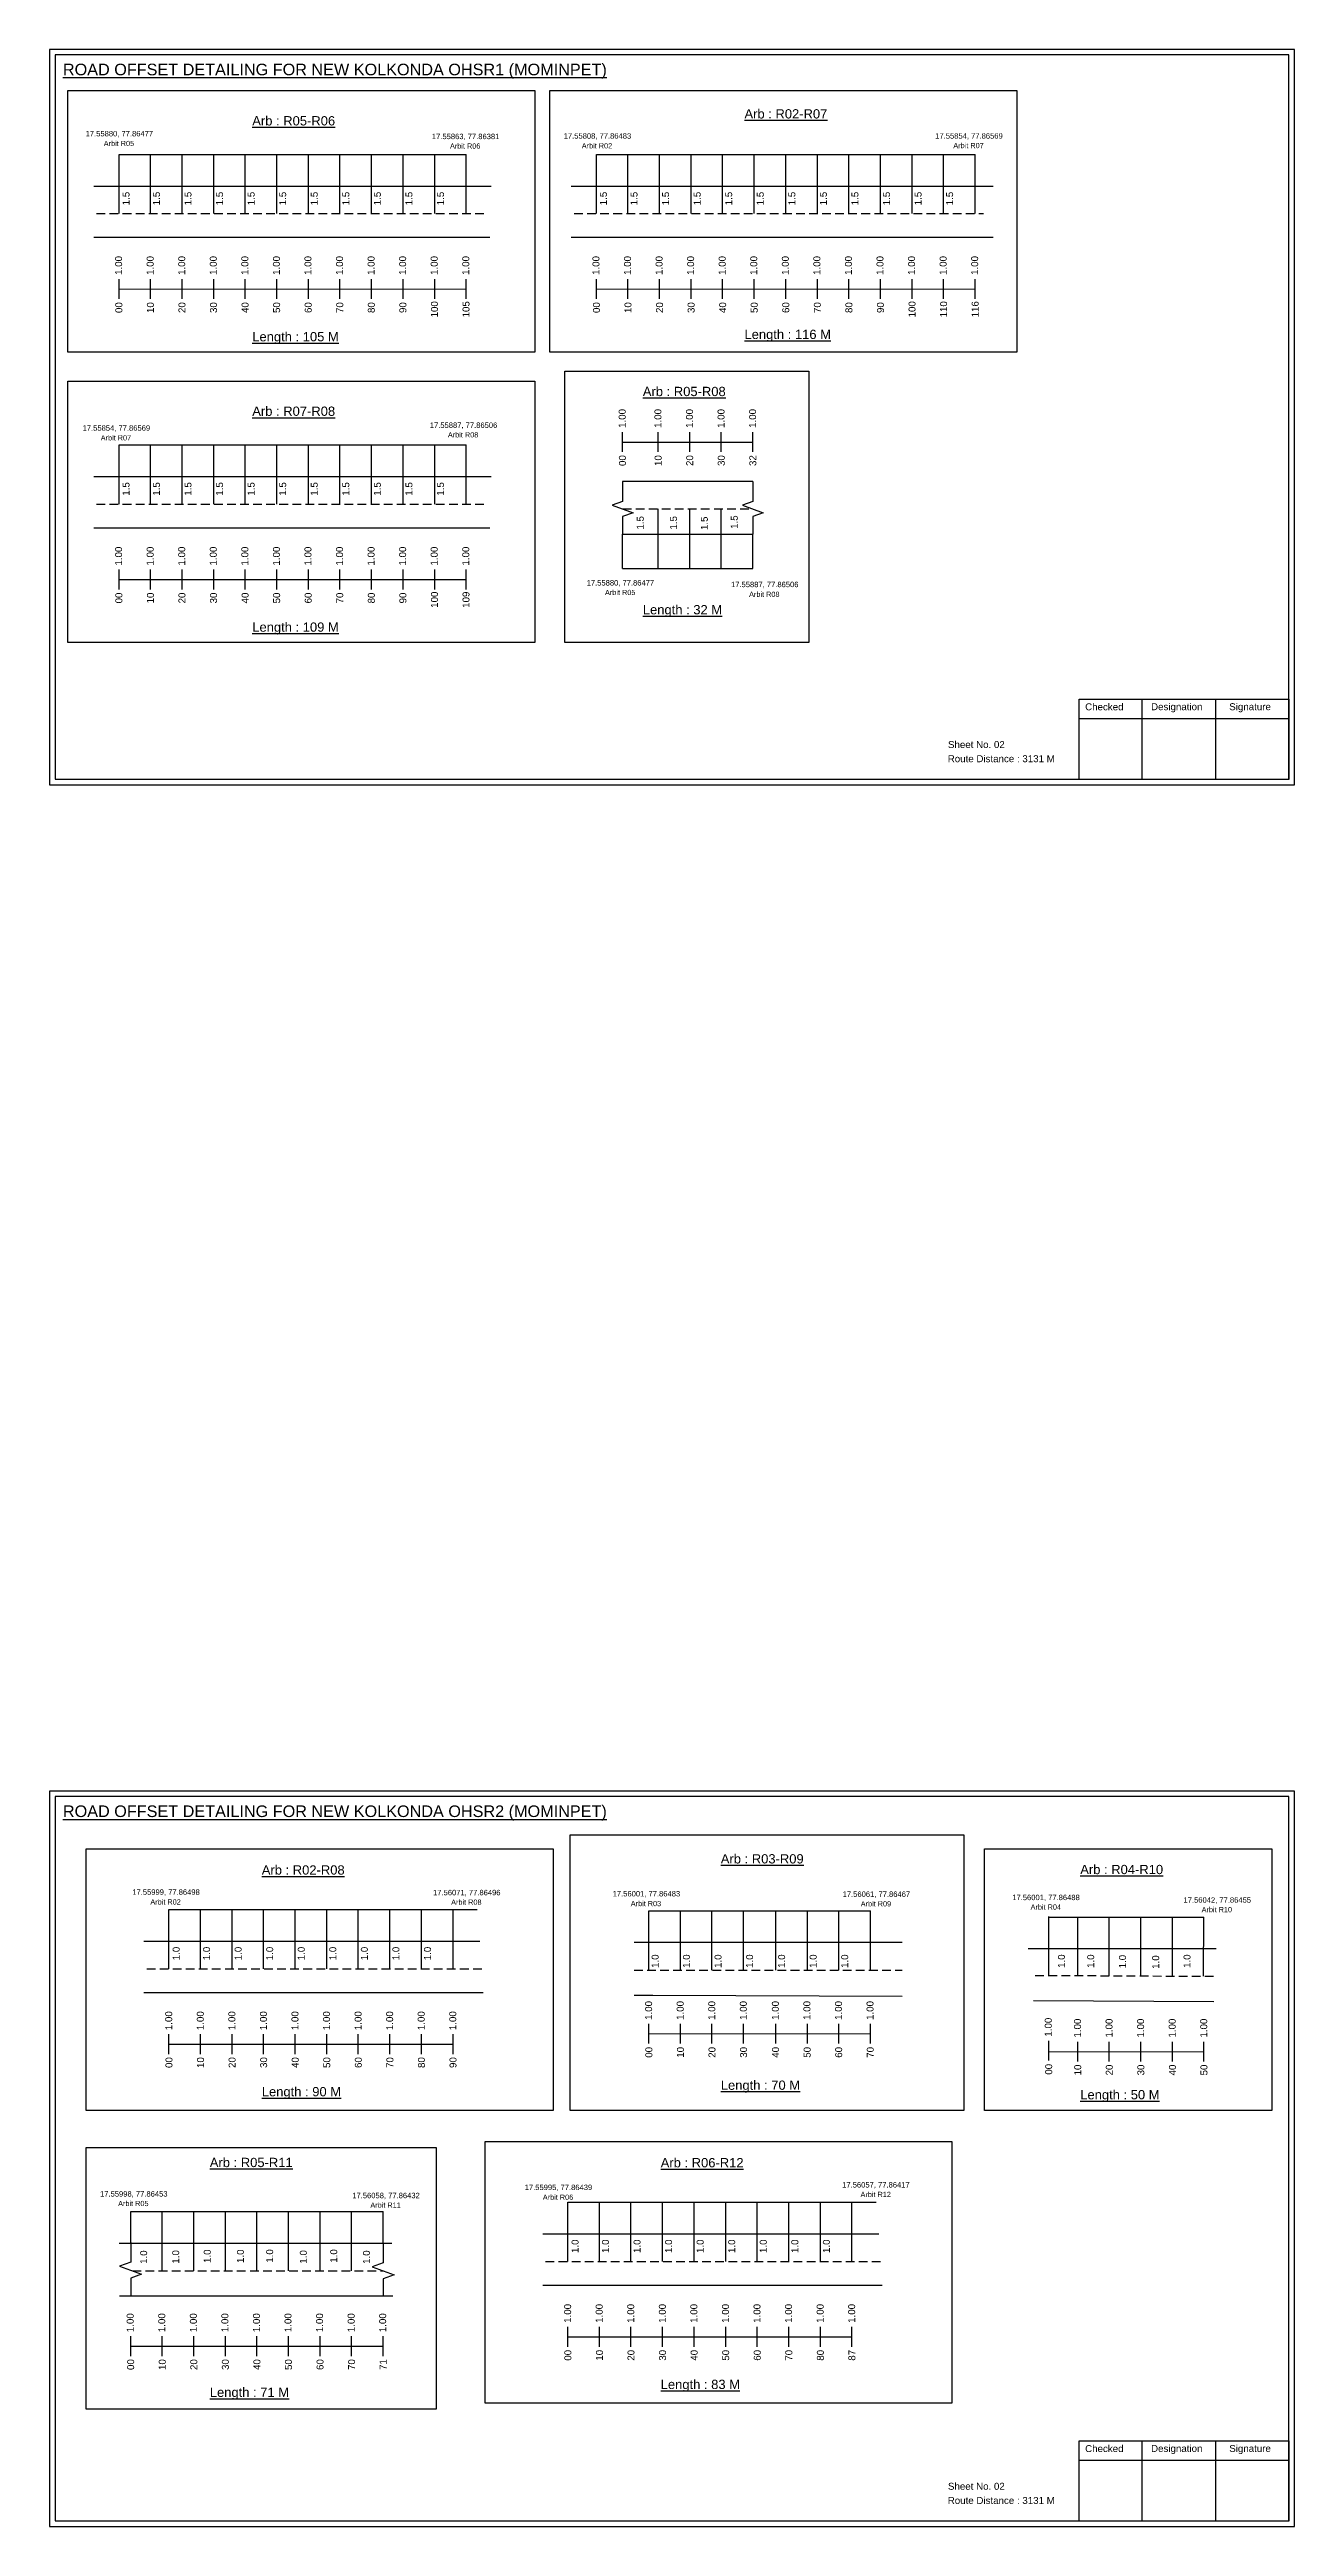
# Model space of a CAD drawing. Header units: inches. Extents: x 936 to 9757, y 449 to 1853.
# Drawn here: x 5766 to 6303, y 490 to 1557 of the extents above; entities that cross this region are included whole.
import ezdxf

# ---------------------------------------------------------------- set-up
doc = ezdxf.new("R2010")
doc.units = ezdxf.units.IN
doc.header["$MEASUREMENT"] = 0
doc.linetypes.add('DASHED2', pattern=[0.375, 0.25, -0.125])
doc.layers.add('PDF_Geometry', color=7, linetype='Continuous')
doc.layers.add('PDF_Text', color=5, linetype='Continuous')
doc.styles.add('PDF Arial', font='arial.ttf')
doc.styles.get("Standard").update_dxf_attribs({"font": 'arial.ttf'})

msp = doc.modelspace()

# ---------------------------------------------------------------- linework, layer by layer
at = {"color": 5}
for p, q in [((5796.2, 1511.8), (5945.8, 1511.8)), ((6001.9, 1511.8), (6165.1, 1511.8)), ((5796.2, 1386.7), (5945.8, 1386.7)), ((6013.2, 1333.5), (6069.3, 1333.5)), ((5817.7, 755.7), (5950.5, 755.7)), ((6024.5, 755.2), (6120, 755.2)), ((6196.8, 752.5), (6263.7, 752.5)), ((5989.6, 629.7), (6122.4, 629.7)), ((5801.2, 625.7), (5910, 625.7))]:
    msp.add_line(p, q, dxfattribs=at)
for p, q in [((5796.2, 1486.3), (5796.2, 1511.8)), ((5809.8, 1486.3), (5809.8, 1511.8)), ((5823.4, 1486.3), (5823.4, 1511.8)), ((5837, 1486.3), (5837, 1511.8)), ((5850.6, 1486.3), (5850.6, 1511.8)), ((5864.2, 1486.3), (5864.2, 1511.8)), ((5877.8, 1486.3), (5877.8, 1511.8)), ((5891.4, 1486.3), (5891.4, 1511.8)), ((5905, 1486.3), (5905, 1511.8)), ((5918.6, 1486.3), (5918.6, 1511.8)), ((5932.2, 1486.3), (5932.2, 1511.8)), ((5945.8, 1486.3), (5945.8, 1511.8)), ((6001.9, 1486.3), (6001.9, 1511.8)), ((6015.5, 1486.3), (6015.5, 1511.8)), ((6029.1, 1486.3), (6029.1, 1511.8)), ((6042.7, 1486.3), (6042.7, 1511.8)), ((6056.3, 1486.3), (6056.3, 1511.8)), ((6069.9, 1486.3), (6069.9, 1511.8)), ((6083.5, 1486.3), (6083.5, 1511.8)), ((6097.1, 1486.3), (6097.1, 1511.8)), ((6110.7, 1486.3), (6110.7, 1511.8)), ((6124.3, 1486.3), (6124.3, 1511.8)), ((6137.9, 1486.3), (6137.9, 1511.8)), ((6151.5, 1486.3), (6151.5, 1511.8)), ((6165.1, 1486.3), (6165.1, 1511.8)), ((5785.3, 1498.1), (5956.6, 1498.1)), ((5991, 1498.1), (6172.9, 1498.1)), ((5955.9, 1476), (5785.3, 1476)), ((6172.9, 1476), (5991, 1476)), ((5796.2, 1361.1), (5796.2, 1386.7)), ((5809.8, 1361.1), (5809.8, 1386.7)), ((5823.4, 1361.1), (5823.4, 1386.7)), ((5837, 1361.1), (5837, 1386.7)), ((5850.6, 1361.1), (5850.6, 1386.7)), ((5864.2, 1361.1), (5864.2, 1386.7)), ((5877.8, 1361.1), (5877.8, 1386.7)), ((5891.4, 1361.1), (5891.4, 1386.7)), ((5905, 1361.1), (5905, 1386.7)), ((5918.6, 1361.1), (5918.6, 1386.7)), ((5932.2, 1361.1), (5932.2, 1386.7)), ((5945.8, 1361.1), (5945.8, 1386.7)), ((5785.3, 1373), (5956.6, 1373)), ((6069.3, 1370.9), (6013.2, 1370.9)), ((6028.5, 1333.5), (6028.5, 1359.1)), ((6042.1, 1333.5), (6042.1, 1359.1)), ((6055.7, 1333.5), (6055.7, 1359.1)), ((5955.9, 1350.8), (5785.3, 1350.8)), ((6013.2, 1348.3), (6069.3, 1348.3)), ((6013.2, 1333.5), (6013.2, 1348.3)), ((6069.3, 1333.5), (6069.3, 1348.3)), ((5817.7, 730.2), (5817.7, 755.7)), ((5831.3, 730.2), (5831.3, 755.7)), ((5844.9, 730.2), (5844.9, 755.7)), ((5858.5, 730.2), (5858.5, 755.7)), ((5872.1, 730.2), (5872.1, 755.7)), ((5885.7, 730.2), (5885.7, 755.7)), ((5899.3, 730.2), (5899.3, 755.7)), ((5912.9, 730.2), (5912.9, 755.7)), ((5926.5, 730.2), (5926.5, 755.7)), ((5940.1, 730.2), (5940.1, 755.7)), ((6024.5, 729.6), (6024.5, 755.2)), ((6038.1, 729.6), (6038.1, 755.2)), ((6051.7, 729.6), (6051.7, 755.2)), ((6065.3, 729.6), (6065.3, 755.2)), ((6079.2, 729.6), (6079.2, 755.2)), ((6092.8, 729.6), (6092.8, 755.2)), ((6106.4, 729.6), (6106.4, 755.2)), ((6120, 729.6), (6120, 755.2)), ((6196.8, 727.3), (6196.8, 752.8)), ((6209.3, 727.2), (6209.3, 752.5)), ((6222.9, 727.2), (6222.9, 752.5)), ((6236.5, 727.2), (6236.5, 752.5)), ((6250.1, 727), (6250.1, 752.5)), ((6263.5, 727), (6263.7, 752.5)), ((5806.9, 742.1), (5951.7, 742.1)), ((6133.6, 741.5), (6018.1, 741.5)), ((6269, 738.8), (6188, 738.8)), ((5953.1, 719.9), (5806.9, 719.9)), ((6018.1, 718.8), (6026.2, 718.8)), ((6026.2, 718.8), (6133.6, 718.5)), ((6190.2, 716.6), (6268, 716.2)), ((5989.6, 604.1), (5989.6, 629.7)), ((6003.2, 604.1), (6003.2, 629.7)), ((6016.8, 604.1), (6016.8, 629.7)), ((6030.4, 604.1), (6030.4, 629.7)), ((6044, 604.1), (6044, 629.7)), ((6057.6, 604.1), (6057.6, 629.7)), ((6071.2, 604.1), (6071.2, 629.7)), ((6084.8, 604.1), (6084.8, 629.7)), ((6098.4, 604.1), (6098.4, 629.7)), ((6112, 604.1), (6112, 629.7)), ((5801.2, 612), (5801.2, 625.7)), ((5814.8, 600.1), (5814.8, 625.7)), ((5828.4, 600.1), (5828.4, 625.7)), ((5842, 600.1), (5842, 625.7)), ((5855.6, 600.1), (5855.6, 625.7)), ((5869.2, 600.1), (5869.2, 625.7)), ((5882.8, 600.1), (5882.8, 625.7)), ((5896.4, 600.1), (5896.4, 625.7)), ((5910, 612), (5910, 625.7)), ((5796.2, 612), (5913.8, 612.1)), ((5978.8, 616), (6123.6, 616)), ((5796.4, 589.3), (5914.1, 589.3)), ((6125, 593.8), (5978.8, 593.8))]:
    msp.add_line(p, q)
at = {"linetype": 'DASHED2', "ltscale": 15}
for p, q in [((5786.5, 1486.3), (5954.1, 1486.3)), ((5992.3, 1486.3), (6168.7, 1486.3)), ((5786.5, 1361.1), (5954.1, 1361.1)), ((6013.2, 1359.1), (6069.3, 1359.1)), ((5808.1, 730.2), (5952.5, 730.2)), ((6018.1, 729.6), (6133.6, 729.6)), ((6191, 727.4), (6269.2, 727)), ((5802, 600.1), (5910, 600.1)), ((5980, 604.1), (6124.4, 604.1))]:
    msp.add_line(p, q, dxfattribs=at)
at = {"color": 217, "true_color": 0x93278f}
for p, q in [((5796.2, 1449.6), (5796.2, 1458.1)), ((5796.2, 1453.8), (5945.8, 1453.9)), ((5809.8, 1449.6), (5809.8, 1458.1)), ((5823.4, 1449.6), (5823.4, 1458.1)), ((5837, 1449.6), (5837, 1458.1)), ((5850.6, 1449.6), (5850.6, 1458.1)), ((5864.2, 1449.6), (5864.2, 1458.1)), ((5877.8, 1449.6), (5877.8, 1458.1)), ((5891.4, 1449.6), (5891.4, 1458.1)), ((5905, 1449.6), (5905, 1458.1)), ((5918.6, 1449.6), (5918.6, 1458.1)), ((5932.2, 1449.6), (5932.2, 1458.1)), ((5945.8, 1449.6), (5945.8, 1458.1)), ((6001.9, 1449.6), (6001.9, 1458.1)), ((6001.9, 1453.8), (6165.1, 1453.9)), ((6015.5, 1449.6), (6015.5, 1458.1)), ((6029.1, 1449.6), (6029.1, 1458.1)), ((6042.7, 1449.6), (6042.7, 1458.1)), ((6056.3, 1449.6), (6056.3, 1458.1)), ((6069.9, 1449.6), (6069.9, 1458.1)), ((6083.5, 1449.6), (6083.5, 1458.1)), ((6097.1, 1449.6), (6097.1, 1458.1)), ((6110.7, 1449.6), (6110.7, 1458.1)), ((6124.3, 1449.6), (6124.3, 1458.1)), ((6137.9, 1449.6), (6137.9, 1458.1)), ((6151.5, 1449.6), (6151.5, 1458.1)), ((6165.1, 1449.6), (6165.1, 1458.1)), ((6013.2, 1383.7), (6013.2, 1392.2)), ((6013.2, 1387.9), (6069.3, 1387.9)), ((6028.5, 1383.7), (6028.5, 1392.2)), ((6042.1, 1383.7), (6042.1, 1392.2)), ((6055.7, 1383.7), (6055.7, 1392.2)), ((6069.3, 1383.7), (6069.3, 1392.2)), ((5796.2, 1324.4), (5796.2, 1333)), ((5796.2, 1328.7), (5945.8, 1328.7)), ((5809.8, 1324.4), (5809.8, 1333)), ((5823.4, 1324.4), (5823.4, 1333)), ((5837, 1324.4), (5837, 1333)), ((5850.6, 1324.4), (5850.6, 1333)), ((5864.2, 1324.4), (5864.2, 1333)), ((5877.8, 1324.4), (5877.8, 1333)), ((5891.4, 1324.4), (5891.4, 1333)), ((5905, 1324.4), (5905, 1333)), ((5918.6, 1324.4), (5918.6, 1333)), ((5932.2, 1324.4), (5932.2, 1333)), ((5945.8, 1324.4), (5945.8, 1333)), ((6024.5, 698), (6024.5, 706.5)), ((6038.1, 698), (6038.1, 706.5)), ((6051.7, 698), (6051.7, 706.5)), ((6065.3, 698), (6065.3, 706.5)), ((6079.2, 698), (6079.2, 706.5)), ((6092.8, 698), (6092.8, 706.5)), ((6106.4, 698), (6106.4, 706.5)), ((6120, 698), (6120, 706.5)), ((5817.7, 693.5), (5817.7, 702.1)), ((5817.7, 697.8), (5940.1, 697.8)), ((5831.3, 693.5), (5831.3, 702.1)), ((5844.9, 693.5), (5844.9, 702.1)), ((5858.5, 693.5), (5858.5, 702.1)), ((5872.1, 693.5), (5872.1, 702.1)), ((5885.7, 693.5), (5885.7, 702.1)), ((5899.3, 693.5), (5899.3, 702.1)), ((5912.9, 693.5), (5912.9, 702.1)), ((5926.5, 693.5), (5926.5, 702.1)), ((5940.1, 693.5), (5940.1, 702.1)), ((6024.5, 702.2), (6120, 702.3)), ((6196.8, 690.7), (6196.8, 699.2)), ((6196.8, 694.5), (6263.7, 694.6)), ((6209.3, 690.3), (6209.3, 698.8)), ((6222.9, 690.3), (6222.9, 698.8)), ((6236.5, 690.3), (6236.5, 698.8)), ((6250.1, 690.3), (6250.1, 698.8)), ((6263.7, 690.3), (6263.7, 698.8)), ((5801.2, 563.4), (5801.2, 572)), ((5801.2, 567.7), (5910, 567.7)), ((5814.8, 563.4), (5814.8, 572)), ((5828.4, 563.4), (5828.4, 572)), ((5842, 563.4), (5842, 572)), ((5855.6, 563.4), (5855.6, 572)), ((5869.2, 563.4), (5869.2, 572)), ((5882.8, 563.4), (5882.8, 572)), ((5896.4, 563.4), (5896.4, 572)), ((5910, 563.4), (5910, 572)), ((5989.6, 567.4), (5989.6, 576)), ((5989.6, 571.7), (6112, 571.7)), ((6003.2, 567.4), (6003.2, 576)), ((6016.8, 567.4), (6016.8, 576)), ((6030.4, 567.4), (6030.4, 576)), ((6044, 567.4), (6044, 576)), ((6057.6, 567.4), (6057.6, 576)), ((6071.2, 567.4), (6071.2, 576)), ((6084.8, 567.4), (6084.8, 576)), ((6098.4, 567.4), (6098.4, 576)), ((6112, 567.4), (6112, 576))]:
    msp.add_line(p, q, dxfattribs=at)
for points in [[(5774.1, 1539.3), (5975.3, 1539.3), (5975.3, 1426.6), (5774.1, 1426.6)], [(5981.8, 1539.3), (6183, 1539.3), (6183, 1426.6), (5981.8, 1426.6)], [(5774.1, 1414.2), (5975.3, 1414.2), (5975.3, 1301.5), (5774.1, 1301.5)], [(5988.3, 1418.5), (6093.4, 1418.5), (6093.4, 1301.5), (5988.3, 1301.5)], [(5782, 781.9), (5983.2, 781.9), (5983.2, 669.2), (5782, 669.2)], [(5990.6, 788), (6160.2, 788), (6160.2, 669.2), (5990.6, 669.2)], [(6169.1, 781.9), (6292.9, 781.9), (6292.9, 669.2), (6169.1, 669.2)], [(5782, 653.2), (5932.8, 653.2), (5932.8, 540.5), (5782, 540.5)], [(5953.9, 655.8), (6155.1, 655.8), (6155.1, 543.1), (5953.9, 543.1)]]:
    msp.add_lwpolyline(points, close=True)
at = {"linetype": 'Continuous'}
for points in [[(6013.2, 1370.9), (6013.2, 1362.3), (6008.7, 1360.7), (6017.7, 1357.4), (6013.2, 1355.8), (6013.2, 1348.3)], [(6069.3, 1370.9), (6069.3, 1362.3), (6064.8, 1360.7), (6073.8, 1357.4), (6069.3, 1355.8), (6069.3, 1348.3)], [(6069.3, 1370.9), (6069.3, 1362.3), (6064.8, 1360.7), (6073.8, 1357.4), (6069.3, 1355.8), (6069.3, 1348.3)], [(5801.2, 612.3), (5801.2, 603.9), (5796.4, 602.1), (5805.9, 598.7), (5801.2, 597), (5801.2, 589.6)], [(5910, 612), (5910, 603.6), (5905.3, 601.9), (5914.7, 598.4), (5910, 596.7), (5910, 589.3)]]:
    msp.add_lwpolyline(points, dxfattribs=at)
at = {"layer": 'PDF_Geometry'}
for points in [[(5766.2, 1557), (5766.2, 1240.3), (6302.7, 1240.3), (6302.7, 1557)], [(5768.6, 1554.7), (5768.6, 1242.7), (6300.3, 1242.7), (6300.3, 1554.7)], [(5766.2, 806.7), (5766.2, 490), (6302.7, 490), (6302.7, 806.7)], [(5768.6, 804.4), (5768.6, 492.4), (6300.3, 492.4), (6300.3, 804.4)]]:
    msp.add_lwpolyline(points, close=True, dxfattribs=at)
at = {"layer": 'PDF_Geometry', "color": 242, "true_color": 0xcc1f26}
for points in [[(6300.3, 1242.6), (6209.9, 1242.6), (6209.9, 1277.2), (6300.3, 1277.2)], [(6300.3, 492.3), (6209.9, 492.3), (6209.9, 526.9), (6300.3, 526.9)]]:
    msp.add_lwpolyline(points, close=True, dxfattribs=at)
for points in [[(6236.9, 1277.2), (6236.9, 1242.6)], [(6268.7, 1277.2), (6268.7, 1242.6)], [(6209.9, 1268.8), (6300.3, 1268.8)], [(6236.9, 526.9), (6236.9, 492.3)], [(6268.7, 526.9), (6268.7, 492.3)], [(6209.9, 518.6), (6300.3, 518.6)]]:
    msp.add_lwpolyline(points, dxfattribs=at)

# ---------------------------------------------------------------- texts
at = {"color": 242, "true_color": 0xcd2027}
for s, height, p in [('%%UROAD OFFSET DETAILING FOR NEW KOLKONDA OHSR1 (MOMINPET)', 5, (5772, 1545.9)), ('%%UArb : R05-R06', 4, (5853.6, 1524.3)), ('%%UArb : R02-R07', 4, (6065.7, 1527.3)), ('%%ULength : 105 M', 4, (5853.6, 1431.3)), ('%%ULength : 116 M', 4, (6065.7, 1432.3)), ('%%UArb : R05-R08', 4, (6021.9, 1407.7)), ('%%UArb : R07-R08', 4, (5853.6, 1399.2)), ('%%ULength : 32 M', 4, (6021.9, 1313.7)), ('%%ULength : 109 M', 4, (5853.6, 1306.2)), ('%%UROAD OFFSET DETAILING FOR NEW KOLKONDA OHSR2 (MOMINPET)', 5, (5772, 795.6)), ('%%UArb : R03-R09', 4, (6055.5, 775.6)), ('%%UArb : R02-R08', 4, (5857.7, 770.8)), ('%%UArb : R04-R10', 4, (6210.4, 771)), ('%%ULength : 90 M', 4, (5857.7, 675.3)), ('%%ULength : 70 M', 4, (6055.5, 678.1)), ('%%ULength : 50 M', 4, (6210.4, 674)), ('%%UArb : R05-R11', 4, (5835.3, 644.8)), ('%%UArb : R06-R12', 4, (6029.6, 644.7)), ('%%ULength : 71 M', 4, (5835.3, 545.8)), ('%%ULength : 83 M', 4, (6029.6, 549.2))]:
    msp.add_text(s, height=height, dxfattribs=at).set_placement(p)
at = {"color": 5}
for s, height, p in [('17.55880, 77.86477', 2.34, (5781.8, 1519.6)), ('Arbit R05', 2.25, (5789.6, 1515.4)), ('17.55863, 77.86381', 2.34, (5931, 1518.4)), ('Arbit R06', 2.25, (5938.8, 1514.3)), ('17.55808, 77.86483', 2.34, (5987.8, 1518.6)), ('Arbit R02', 2.25, (5995.6, 1514.4)), ('17.55854, 77.86569', 2.34, (6147.9, 1518.6)), ('Arbit R07', 2.25, (6155.7, 1514.5)), ('17.55854, 77.86569', 2.34, (5780.5, 1392.8)), ('Arbit R07', 2.25, (5788.3, 1388.6)), ('17.55887, 77.86506', 2.34, (5930.1, 1394)), ('Arbit R08', 2.25, (5937.9, 1389.9)), ('17.55880, 77.86477', 2.34, (5997.7, 1326.1)), ('Arbit R05', 2.25, (6005.6, 1322)), ('17.55887, 77.86506', 2.34, (6059.9, 1325.4)), ('Arbit R08', 2.25, (6067.7, 1321.2)), ('17.55999, 77.86498', 2.34, (5801.9, 762.1)), ('Arbit R02', 2.25, (5809.7, 757.9)), ('17.56071, 77.86496', 2.34, (5931.5, 761.9)), ('Arbit R08', 2.25, (5939.3, 757.8)), ('17.56001, 77.86483', 2.34, (6008.9, 761.4)), ('Arbit R03', 2.25, (6016.7, 757.2)), ('17.56061, 77.86467', 2.34, (6108, 761.2)), ('Arbit R09', 2.25, (6115.8, 757.1)), ('17.56001, 77.86488', 2.34, (6181.1, 759.8)), ('Arbit R04', 2.25, (6189, 755.7)), ('17.56042, 77.86455', 2.34, (6254.9, 758.7)), ('Arbit R10', 2.25, (6262.7, 754.6)), ('17.55998, 77.86453', 2.34, (5788, 632.1)), ('Arbit R05', 2.25, (5795.8, 628)), ('17.56058, 77.86432', 2.34, (5896.7, 631.4)), ('Arbit R11', 2.25, (5904.5, 627.3)), ('17.55995, 77.86439', 2.34, (5971, 634.9)), ('Arbit R06', 2.25, (5978.8, 630.7)), ('17.56057, 77.86417', 2.34, (6107.8, 636)), ('Arbit R12', 2.25, (6115.7, 631.9))]:
    msp.add_text(s, height=height, dxfattribs=at).set_placement(p)
for s, p in [('1.5', (5800.7, 1489.9)), ('1.5', (5813.8, 1489.9)), ('1.5', (5827.4, 1489.9)), ('1.5', (5841, 1489.9)), ('1.5', (5854.6, 1489.9)), ('1.5', (5868.2, 1489.9)), ('1.5', (5881.8, 1489.9)), ('1.5', (5895.4, 1489.9)), ('1.5', (5909, 1489.9)), ('1.5', (5922.6, 1489.9)), ('1.5', (5936.2, 1489.9)), ('1.5', (6006.4, 1489.9)), ('1.5', (6019.6, 1489.9)), ('1.5', (6033.2, 1489.9)), ('1.5', (6046.8, 1489.9)), ('1.5', (6060.4, 1489.9)), ('1.5', (6074, 1489.9)), ('1.5', (6087.6, 1489.9)), ('1.5', (6101.2, 1489.9)), ('1.5', (6114.8, 1489.9)), ('1.5', (6128.4, 1489.9)), ('1.5', (6142, 1489.9)), ('1.5', (6155.6, 1489.9)), ('1.5', (5800.7, 1364.8)), ('1.5', (5813.8, 1364.8)), ('1.5', (5827.4, 1364.8)), ('1.5', (5841, 1364.8)), ('1.5', (5854.6, 1364.8)), ('1.5', (5868.2, 1364.8)), ('1.5', (5881.8, 1364.8)), ('1.5', (5895.4, 1364.8)), ('1.5', (5909, 1364.8)), ('1.5', (5922.6, 1364.8)), ('1.5', (5936.2, 1364.8)), ('1.5', (6022.3, 1350.2)), ('1.5', (6036.6, 1350.2)), ('1.5', (6049.9, 1350)), ('1.5', (6062.8, 1350.5)), ('1.0', (5822.3, 733.9)), ('1.0', (5835.4, 733.9)), ('1.0', (5849, 733.9)), ('1.0', (5862.6, 733.9)), ('1.0', (5876.2, 733.9)), ('1.0', (5889.8, 733.9)), ('1.0', (5903.4, 733.9)), ('1.0', (5917, 733.9)), ('1.0', (5930.6, 733.9)), ('1.0', (6028.7, 730.6)), ('1.0', (6042.2, 730.6)), ('1.0', (6055.8, 730.6)), ('1.0', (6069.4, 730.6)), ('1.0', (6083.2, 730.6)), ('1.0', (6096.8, 730.6)), ('1.0', (6110.4, 730.6)), ('1.0', (6257.9, 730.6)), ('1.0', (6203.8, 730.6)), ('1.0', (6216.4, 730.6)), ('1.0', (6230.1, 730.4)), ('1.0', (6244.4, 730.2)), ('1.0', (5808.3, 603.1)), ('1.0', (5822.1, 603.2)), ('1.0', (5835.7, 603.5)), ('1.0', (5850, 603.5)), ('1.0', (5862.6, 603.6)), ('1.0', (5877.1, 603.2)), ('1.0', (5890.2, 603.6)), ('1.0', (5904.3, 603.1)), ('1.0', (5994.2, 607.8)), ('1.0', (6007.3, 607.8)), ('1.0', (6020.9, 607.8)), ('1.0', (6034.5, 607.8)), ('1.0', (6048.1, 607.8)), ('1.0', (6061.7, 607.8)), ('1.0', (6075.3, 607.8)), ('1.0', (6088.9, 607.8)), ('1.0', (6102.5, 607.8))]:
    msp.add_text(s, height=3, rotation=90).set_placement(p)
at = {"color": 217, "true_color": 0x93278f}
for s, p in [('1.00', (5797.5, 1459.9)), ('1.00', (5811.1, 1459.9)), ('1.00', (5824.7, 1459.9)), ('1.00', (5838.3, 1459.9)), ('1.00', (5851.9, 1459.9)), ('1.00', (5865.5, 1459.9)), ('1.00', (5879.1, 1459.9)), ('1.00', (5892.7, 1459.9)), ('1.00', (5906.3, 1459.9)), ('1.00', (5919.9, 1459.9)), ('1.00', (5933.5, 1459.9)), ('1.00', (5947.1, 1459.9)), ('1.00', (6003.2, 1459.9)), ('1.00', (6016.8, 1459.9)), ('1.00', (6030.4, 1459.9)), ('1.00', (6044, 1459.9)), ('1.00', (6057.6, 1459.9)), ('1.00', (6071.2, 1459.9)), ('1.00', (6084.8, 1459.9)), ('1.00', (6098.4, 1459.9)), ('1.00', (6112, 1459.9)), ('1.00', (6125.6, 1459.9)), ('1.00', (6139.2, 1459.9)), ('1.00', (6152.8, 1459.9)), ('1.00', (6166.4, 1459.9)), ('00', (5797.6, 1443.5)), ('10', (5811.2, 1443.5)), ('20', (5824.8, 1443.5)), ('30', (5838.4, 1443.5)), ('40', (5852, 1443.5)), ('50', (5865.6, 1443.5)), ('60', (5879.2, 1443.5)), ('70', (5892.8, 1443.5)), ('80', (5906.4, 1443.5)), ('90', (5920, 1443.5)), ('100', (5933.6, 1441.6)), ('105', (5947.2, 1441.6)), ('00', (6003.4, 1443.5)), ('10', (6017, 1443.5)), ('20', (6030.6, 1443.5)), ('30', (6044.2, 1443.5)), ('40', (6057.8, 1443.5)), ('50', (6071.4, 1443.5)), ('60', (6085, 1443.5)), ('70', (6098.6, 1443.5)), ('80', (6112.2, 1443.5)), ('90', (6125.8, 1443.5)), ('100', (6139.4, 1441.6)), ('110', (6153, 1441.6)), ('116', (6166.6, 1441.6)), ('1.00', (6014.5, 1394)), ('1.00', (6029.9, 1394)), ('1.00', (6043.5, 1394)), ('1.00', (6057.1, 1394)), ('1.00', (6070.7, 1394)), ('00', (6014.6, 1377.6)), ('10', (6030, 1377.6)), ('20', (6043.6, 1377.6)), ('30', (6057.2, 1377.6)), ('32', (6070.8, 1377.6)), ('1.00', (5797.5, 1334.7)), ('1.00', (5811.1, 1334.7)), ('1.00', (5824.7, 1334.7)), ('1.00', (5838.3, 1334.7)), ('1.00', (5851.9, 1334.7)), ('1.00', (5865.5, 1334.7)), ('1.00', (5879.1, 1334.7)), ('1.00', (5892.7, 1334.7)), ('1.00', (5906.3, 1334.7)), ('1.00', (5919.9, 1334.7)), ('1.00', (5933.5, 1334.7)), ('1.00', (5947.1, 1334.7)), ('100', (5933.6, 1316.5)), ('109', (5947.2, 1316.5)), ('00', (5797.6, 1318.4)), ('10', (5811.2, 1318.4)), ('20', (5824.8, 1318.4)), ('30', (5838.4, 1318.4)), ('40', (5852, 1318.4)), ('50', (5865.6, 1318.4)), ('60', (5879.2, 1318.4)), ('70', (5892.8, 1318.4)), ('80', (5906.4, 1318.4)), ('90', (5920, 1318.4)), ('1.00', (6025.9, 708.2)), ('1.00', (6039.5, 708.2)), ('1.00', (6053.1, 708.2)), ('1.00', (6066.7, 708.2)), ('1.00', (6080.5, 708.2)), ('1.00', (6094.1, 708.2)), ('1.00', (6107.7, 708.2)), ('1.00', (6121.3, 708.2)), ('1.00', (5819.1, 703.8)), ('1.00', (5832.7, 703.8)), ('1.00', (5846.3, 703.8)), ('1.00', (5859.9, 703.8)), ('1.00', (5873.5, 703.8)), ('1.00', (5887.1, 703.8)), ('1.00', (5900.7, 703.8)), ('1.00', (5914.3, 703.8)), ('1.00', (5927.9, 703.8)), ('1.00', (5941.5, 703.8)), ('1.00', (6198.1, 701)), ('1.00', (6210.7, 700.6)), ('1.00', (6224.3, 700.6)), ('1.00', (6237.9, 700.6)), ('1.00', (6251.5, 700.6)), ('1.00', (6265.1, 700.6)), ('00', (6026, 691.9)), ('10', (6039.6, 691.9)), ('20', (6053.2, 691.9)), ('30', (6066.8, 691.9)), ('40', (6080.6, 691.9)), ('50', (6094.2, 691.9)), ('60', (6107.8, 691.9)), ('70', (6121.4, 691.9)), ('00', (5819.2, 687.5)), ('10', (5832.8, 687.5)), ('20', (5846.4, 687.5)), ('30', (5860, 687.5)), ('40', (5873.6, 687.5)), ('50', (5887.2, 687.5)), ('60', (5900.8, 687.5)), ('70', (5914.4, 687.5)), ('80', (5928, 687.5)), ('90', (5941.6, 687.5)), ('00', (6198.3, 684.6)), ('10', (6210.8, 684.3)), ('20', (6224.4, 684.3)), ('30', (6238, 684.3)), ('40', (6251.6, 684.3)), ('50', (6265.2, 684.3)), ('1.00', (5802.5, 573.7)), ('1.00', (5816.1, 573.7)), ('1.00', (5829.7, 573.7)), ('1.00', (5843.3, 573.7)), ('1.00', (5856.9, 573.7)), ('1.00', (5870.5, 573.7)), ('1.00', (5884.1, 573.7)), ('1.00', (5897.7, 573.7)), ('1.00', (5911.3, 573.7)), ('1.00', (5991, 577.7)), ('1.00', (6004.6, 577.7)), ('1.00', (6018.2, 577.7)), ('1.00', (6031.8, 577.7)), ('1.00', (6045.4, 577.7)), ('1.00', (6059, 577.7)), ('1.00', (6072.6, 577.7)), ('1.00', (6086.2, 577.7)), ('1.00', (6099.8, 577.7)), ('1.00', (6113.4, 577.7)), ('00', (5991.1, 561.4)), ('10', (6004.7, 561.4)), ('20', (6018.3, 561.4)), ('30', (6031.9, 561.4)), ('40', (6045.5, 561.4)), ('50', (6059.1, 561.4)), ('60', (6072.7, 561.4)), ('70', (6086.3, 561.4)), ('80', (6099.9, 561.4)), ('87', (6113.5, 561.4)), ('00', (5802.7, 557.4)), ('10', (5816.3, 557.4)), ('20', (5829.9, 557.4)), ('30', (5843.5, 557.4)), ('40', (5857.1, 557.4)), ('50', (5870.7, 557.4)), ('60', (5884.3, 557.4)), ('70', (5897.9, 557.4)), ('71', (5911.5, 557.4))]:
    msp.add_text(s, height=3, rotation=90, dxfattribs=at).set_placement(p)
for s, p in [('Sheet No. 02', (6153.4, 1256.1)), ('Route Distance : 3131 M', (6153.3, 1250)), ('Sheet No. 02', (6153.4, 505.8)), ('Route Distance : 3131 M', (6153.3, 499.7))]:
    msp.add_text(s, height=3).set_placement(p)
at = {"layer": 'PDF_Text', "color": 7, "attachment_point": 7, "style": 'PDF Arial'}
for s, insert, char_height in [('Checked', (6212.5, 1272.3), 3), ('Designation', (6240.9, 1271.5), 3.001), ('Signature', (6274.6, 1271.5), 3), ('Checked', (6212.5, 522), 3), ('Designation', (6240.9, 521.2), 3.001), ('Signature', (6274.6, 521.2), 3)]:
    msp.add_mtext(s, dxfattribs=dict(at, insert=insert, char_height=char_height))

doc.saveas('drawing.dxf')
